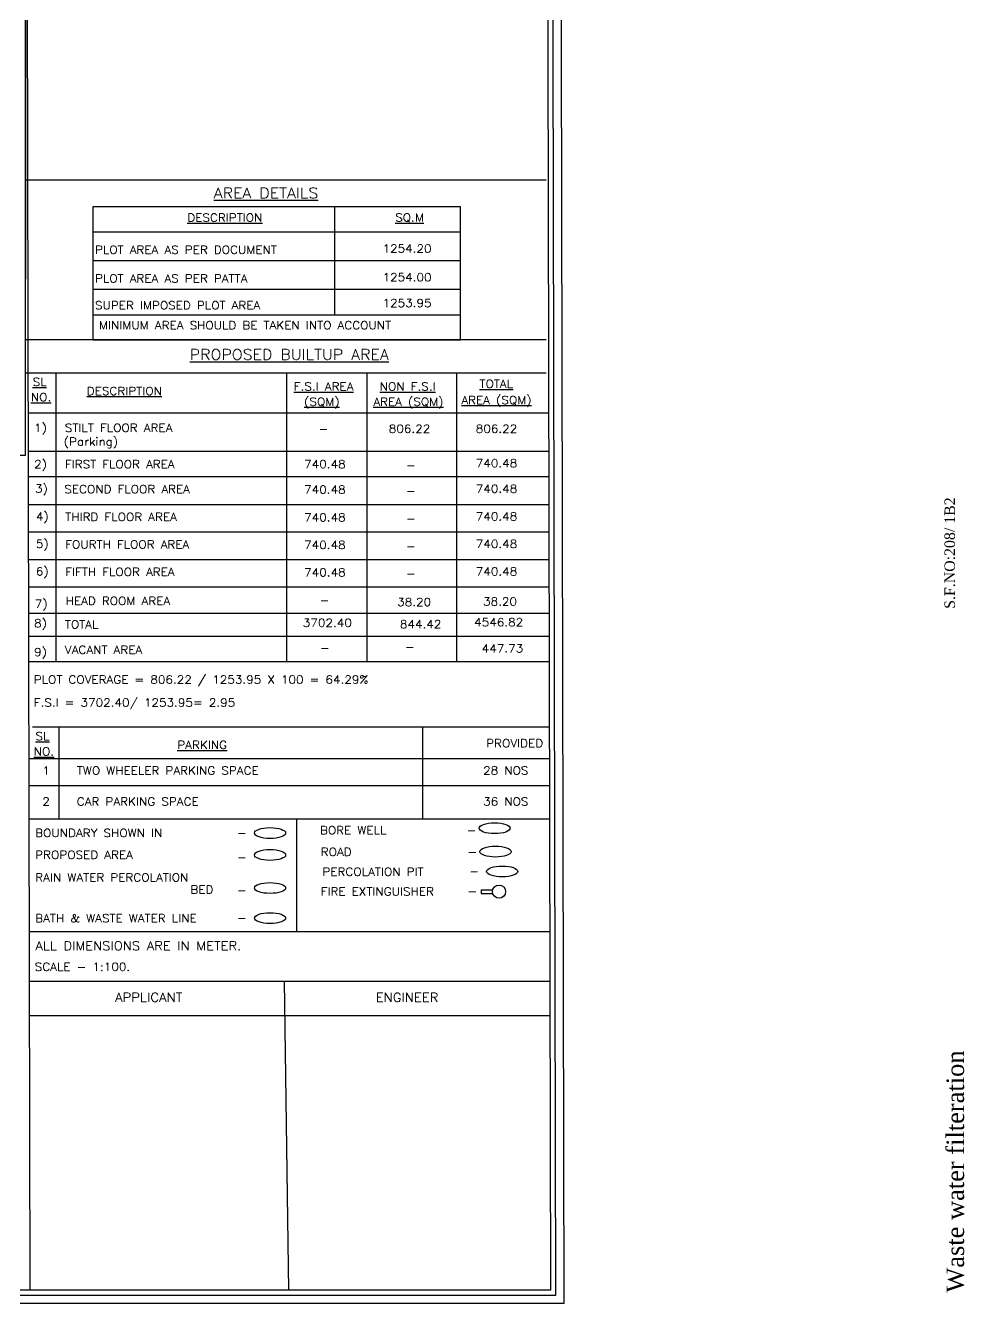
# Model space of a CAD drawing. Header units: metres. Extents: x 9178 to 9474, y -3543 to -3474.
# Drawn here: x 9413.23 to 9440.05, y -3540.22 to -3503.72 of the extents above; entities that cross this region are included whole.
import ezdxf
from ezdxf.enums import TextEntityAlignment as Align

# ---------------------------------------------------------------- set-up
doc = ezdxf.new("R2010")
doc.units = ezdxf.units.M
doc.header["$MEASUREMENT"] = 0
doc.styles.add('ROMAND', font='romand.shx', dxfattribs={"width": 0.75})
doc.styles.add('STYLE2', font='times.ttf')

# ---------------------------------------------------------------- blocks, each defined once
blk = doc.blocks.new('A$C224D656F')
at = {"color": 4}
for q in [(3.765, 0), (-21.095, -20.39)]:
    blk.add_line((3.765, -20.39), q, dxfattribs=at)
blk = doc.blocks.new('A$C5F95083C')
at = {"color": 4}
blk.add_blockref('A$C224D656F', (-3.765, 10.195), dxfattribs=at)
blk = doc.blocks.new('A$C1C103266')
at = {"color": 2, "lineweight": 15}
blk.add_blockref('A$C5F95083C', (18.722, 1.686), dxfattribs=at)

msp = doc.modelspace()

# ---------------------------------------------------------------- linework, layer by layer
at = {"color": 2}
for p, q in [((9413.23442, -3482.36687), (9413.23442, -3510.96502)), ((9424.57582, -3526.37753), (9424.57582, -3523.75221))]:
    msp.add_line(p, q, dxfattribs=at)
at = {"color": 4}
for p, q in [((9413.23442, -3482.36687), (9413.35875, -3539.8409)), ((9413.23442, -3508.11983), (9428.09711, -3508.11983)), ((9413.42855, -3523.75197), (9428.20575, -3523.75197)), ((9414.19103, -3526.36161), (9414.19103, -3523.75221)), ((9413.34704, -3524.65372), (9428.20575, -3524.65372)), ((9413.34704, -3525.42299), (9428.20575, -3525.42299)), ((9413.34704, -3526.37729), (9428.20972, -3526.37729)), ((9420.98432, -3529.59257), (9420.98432, -3526.37753)), ((9426.24511, -3528.40112), (9426.57582, -3528.40112)), ((9426.24511, -3528.40112), (9426.24511, -3528.50598)), ((9426.24511, -3528.50598), (9426.57363, -3528.50598)), ((9413.34704, -3529.59233), (9428.20972, -3529.59233))]:
    msp.add_line(p, q, dxfattribs=at)
at = {"color": 2, "lineweight": 25}
for p, q in [((9422.05201, -3508.88446), (9422.05201, -3511.97976)), ((9415.16119, -3509.61283), (9425.65198, -3509.61283)), ((9415.16119, -3509.61283), (9425.65198, -3509.61283)), ((9422.05201, -3509.70374), (9422.05201, -3511.24821)), ((9415.16119, -3510.42893), (9425.65198, -3510.42893)), ((9415.16119, -3511.24821), (9425.65198, -3511.24821)), ((9415.16119, -3511.97976), (9425.65198, -3511.97976)), ((9415.16119, -3512.69656), (9425.65198, -3512.69656)), ((9415.16119, -3512.69656), (9425.65198, -3512.69656)), ((9425.55133, -3513.63279), (9425.55133, -3513.63279)), ((9413.3081, -3514.78405), (9428.17078, -3514.78405)), ((9413.31045, -3515.87339), (9428.17314, -3515.87339)), ((9428.18616, -3521.89454), (9413.32348, -3521.89454)), ((9413.42855, -3523.75197), (9428.20575, -3523.75197))]:
    msp.add_line(p, q, dxfattribs=at)
at = {"color": 141, "lineweight": 25}
for p, q in [((9413.34704, -3526.37729), (9428.20972, -3526.37729)), ((9413.34704, -3526.37729), (9428.20972, -3526.37729)), ((9413.34704, -3531.01421), (9428.20972, -3531.01421)), ((9413.34704, -3531.99639), (9428.20972, -3531.99639))]:
    msp.add_line(p, q, dxfattribs=at)
at = {"color": 4, "lineweight": 25}
msp.add_line((9420.62302, -3531.01446), (9420.74735, -3539.8409), dxfattribs=at)
at = {"color": 4}
for points in [[(9351.71566, -3481.98687), (9428.47711, -3481.98687), (9428.60143, -3540.2209), (9351.83999, -3540.2209)], [(9351.94566, -3482.21687), (9428.24711, -3482.21687), (9428.37143, -3539.9909), (9352.06999, -3539.9909)], [(9352.09566, -3482.36687), (9428.09711, -3482.36687), (9428.22143, -3539.8409), (9352.21999, -3539.8409)]]:
    msp.add_lwpolyline(points, close=True, dxfattribs=at)
at = {"color": 2, "lineweight": 25}
for points in [[(9415.16119, -3512.69656), (9415.16119, -3508.88446)], [(9415.16119, -3508.88446), (9425.65198, -3508.88446)], [(9425.65198, -3512.69656), (9425.65198, -3508.88446)], [(9428.09711, -3512.69656), (9413.23442, -3512.69656)], [(9428.09711, -3512.69656), (9413.23442, -3512.69656)], [(9413.23442, -3513.63279), (9428.09711, -3513.63279)], [(9414.10951, -3520.50174), (9414.10951, -3513.63279)], [(9420.69076, -3520.50174), (9420.69076, -3513.63279)], [(9422.98639, -3520.50174), (9422.98639, -3513.63279)], [(9425.55133, -3520.50174), (9425.55133, -3513.63279)], [(9413.31045, -3515.87339), (9428.17314, -3515.87339)], [(9414.10951, -3521.89454), (9414.10951, -3515.90307)], [(9420.69076, -3521.89454), (9420.69076, -3515.90307)], [(9422.98639, -3521.89454), (9422.98639, -3515.90307)], [(9425.55133, -3521.89454), (9425.55133, -3515.90307)], [(9413.31203, -3516.60197), (9428.17471, -3516.60197)], [(9413.31203, -3516.60197), (9428.17471, -3516.60197)], [(9413.31374, -3517.39348), (9428.17642, -3517.39348)], [(9413.31374, -3517.39348), (9428.17642, -3517.39348)], [(9413.31374, -3517.39348), (9428.17642, -3517.39348)], [(9413.31374, -3517.39348), (9428.17642, -3517.39348)], [(9413.31544, -3518.17927), (9428.17812, -3518.17927)], [(9413.31714, -3518.96506), (9428.17982, -3518.96506)], [(9413.31884, -3519.75085), (9428.18152, -3519.75085)], [(9413.32047, -3520.50174), (9428.18315, -3520.50174)], [(9413.32188, -3521.15474), (9428.18456, -3521.15474)], [(9428.18616, -3521.89454), (9413.32348, -3521.89454)]]:
    msp.add_lwpolyline(points, dxfattribs=at)
at = {"color": 4}
msp.add_circle((9426.75574, -3528.45733), 0.18849, dxfattribs=at)
for centre in [(9420.21589, -3526.78369), (9426.63146, -3526.64514), (9420.21589, -3527.40809), (9426.65279, -3527.31356), (9426.8477, -3527.88119), (9420.21589, -3528.35364), (9420.21589, -3529.21388)]:
    msp.add_ellipse(centre, major_axis=(-0.44583, 0), ratio=0.3474453, dxfattribs=at)

# ---------------------------------------------------------------- block references
msp.add_blockref('A$C1C103266', (9394.51206, -3507.48805))

# ---------------------------------------------------------------- texts
at = {"color": 4, "lineweight": 25, "style": 'ROMAND', "width": 1.1}
for s, height, p in [('%%uAREA DETAILS', 0.3, (9418.60911, -3508.64747)), ('%%UDESCRIPTION', 0.2286, (9417.85253, -3509.31839)), ('%%USQ.M', 0.2286, (9423.79172, -3509.31233)), ('PLOT AREA AS PER DOCUMENT', 0.2286, (9415.21648, -3510.2343)), ('PLOT AREA AS PER PATTA', 0.2286, (9415.21648, -3511.05358)), ('SUPER IMPOSED PLOT AREA', 0.2286, (9415.21648, -3511.82231)), ('MINIMUM AREA SHOULD BE TAKEN INTO ACCOUNT', 0.2286, (9415.33184, -3512.39244)), ('%%UPROPOSED BUILTUP AREA', 0.3, (9417.92245, -3513.26383)), ('%%USL', 0.2286, (9413.43683, -3514.01084)), ('%%UF.S.I AREA', 0.2286, (9420.89439, -3514.13992)), ('%%UNON F.S.I', 0.2286, (9423.34793, -3514.13992)), ('%%UTOTAL', 0.2286, (9426.19795, -3514.06551)), ('%%UNO.', 0.2286, (9413.38555, -3514.4468)), ('%%UDESCRIPTION', 0.2286, (9414.9829, -3514.27022)), ('%%UAREA (SQM)', 0.2286, (9425.67882, -3514.52841)), ('%%U(SQM)', 0.2286, (9421.18824, -3514.57588)), ('%%UAREA (SQM)', 0.2286, (9423.1644, -3514.57588)), ('1)', 0.2286, (9413.47832, -3515.32272)), ('STILT FLOOR AREA', 0.2286, (9414.35673, -3515.32272)), ('(Parking)', 0.2286, (9414.32565, -3515.71665)), ('2)', 0.2286, (9413.47832, -3516.36162)), ('FIRST FLOOR AREA', 0.2286, (9414.35673, -3516.36162)), ('3)', 0.2286, (9413.50421, -3517.05935)), ('SECOND FLOOR AREA', 0.2286, (9414.34119, -3517.07468)), ('4)', 0.2286, (9413.52921, -3517.85087)), ('THIRD FLOOR AREA', 0.2286, (9414.36619, -3517.8662)), ('5)', 0.2286, (9413.52921, -3518.63665)), ('FOURTH FLOOR AREA', 0.2286, (9414.36619, -3518.65199)), ('6)', 0.2286, (9413.52921, -3519.42244)), ('FIFTH FLOOR AREA', 0.2286, (9414.36619, -3519.43778)), ('7)', 0.2286, (9413.49986, -3520.3485)), ('HEAD ROOM AREA', 0.2286, (9414.37827, -3520.26557)), ('8)', 0.2286, (9413.47832, -3520.90318)), ('TOTAL', 0.2286, (9414.35673, -3520.93812)), ('9)', 0.2286, (9413.47832, -3521.7259)), ('VACANT AREA', 0.2286, (9414.35673, -3521.66058)), ('PLOT COVERAGE = 806.22 / 1253.95 X 100 = 64.29%%%', 0.2286, (9413.46739, -3522.51391)), ('F.S.I = 3702.40/ 1253.95= 2.95', 0.2286, (9413.46739, -3523.17013)), ('%%USL', 0.2286, (9413.51835, -3524.13026)), ('%%UNO.', 0.2286, (9413.46707, -3524.56622)), ('%%UPARKING', 0.2286, (9417.56631, -3524.38026)), ('1    TWO WHEELER PARKING SPACE', 0.2286, (9413.71282, -3525.11227)), ('2    CAR PARKING SPACE', 0.2286, (9413.71282, -3525.99807)), ('ALL DIMENSIONS ARE IN METER.', 0.25, (9413.51386, -3530.12819)), ('SCALE - 1:100.', 0.2286, (9413.49631, -3530.71782)), ('APPLICANT', 0.25146, (9415.79056, -3531.60155)), ('ENGINEER', 0.25146, (9423.23476, -3531.60348))]:
    msp.add_text(s, height=height, dxfattribs=at).set_placement(p)
at = {"color": 6, "lineweight": 25, "style": 'ROMAND', "width": 1.1}
for s, p in [('1254.20', (9424.82922, -3510.20228)), ('1254.00', (9424.82922, -3511.02156))]:
    msp.add_text(s, height=0.2286, dxfattribs=at).set_placement(p, align=Align.RIGHT)
at = {"color": 4, "lineweight": 25, "style": 'ROMAND', "width": 1.1}
for s, p in [('1253.95', (9424.82922, -3511.75669)), ('-', (9421.88296, -3515.35619)), ('806.22', (9424.79233, -3515.34835)), ('806.22', (9427.27596, -3515.34835)), ('740.48', (9427.27596, -3516.33173)), ('740.48', (9422.37477, -3516.35933)), ('-', (9424.37786, -3516.39466)), ('740.48', (9427.27596, -3517.06031)), ('740.48', (9422.37477, -3517.08791)), ('-', (9424.37786, -3517.12324)), ('740.48', (9422.37477, -3517.87943)), ('-', (9424.37786, -3517.91476)), ('740.48', (9427.27596, -3517.85183)), ('740.48', (9422.37477, -3518.66522)), ('-', (9424.37786, -3518.70055)), ('740.48', (9427.27596, -3518.63762)), ('740.48', (9422.37477, -3519.451)), ('-', (9424.37786, -3519.48634)), ('740.48', (9427.27596, -3519.42341)), ('38.20', (9424.81591, -3520.29862)), ('38.20', (9427.26789, -3520.28329)), ('-', (9421.9126, -3520.24733)), ('3702.40', (9422.55246, -3520.89183)), ('844.42', (9425.10923, -3520.92937)), ('4546.82', (9427.44548, -3520.87696)), ('-', (9421.91844, -3521.6075)), ('-', (9424.34782, -3521.5825)), ('447.73', (9427.44548, -3521.62133)), ('PROVIDED', (9428.01553, -3524.33319)), ('28 NOS', (9427.59371, -3525.11085)), ('36 NOS', (9427.59371, -3525.99666))]:
    msp.add_text(s, height=0.2286, dxfattribs=at).set_placement(p, align=Align.RIGHT)
at = {"color": 4, "style": 'ROMAND', "width": 1.1}
for s, p in [('BOUNDARY SHOWN IN', (9413.5094, -3526.89514)), ('BORE WELL', (9421.64156, -3526.81787)), ('-', (9419.27203, -3526.89514)), ('-', (9425.8307, -3526.81787)), ('PROPOSED AREA', (9413.5094, -3527.51954)), ('ROAD', (9421.6629, -3527.43631)), ('-', (9425.85203, -3527.43631)), ('-', (9419.27203, -3527.58769)), ('PERCOLATION PIT', (9421.71135, -3528.00239)), ('RAIN WATER PERCOLATION', (9413.5094, -3528.16567)), ('-', (9425.90384, -3527.99264)), (' BED', (9417.77028, -3528.51238)), ('-', (9419.27203, -3528.53325)), ('FIRE EXTINGUISHER', (9421.6629, -3528.56745)), ('-', (9425.85203, -3528.55636)), ('BATH & WASTE WATER LINE', (9413.5094, -3529.33255)), ('-', (9419.27203, -3529.32534))]:
    msp.add_text(s, height=0.2286, dxfattribs=at).set_placement(p)
at = {"color": 3, "lineweight": 25, "ltscale": 2, "style": 'STYLE2'}
msp.add_text('Waste water filteration', height=0.5, rotation=90, dxfattribs=at).set_placement((9440.03389, -3539.91326))
at = {"color": 3, "insert": (9439.6293, -3518.78644), "char_height": 0.3, "attachment_point": 5, "rotation": 90, "style": 'STYLE2'}
msp.add_mtext('\\A1;S.F.NO:208/ 1B2', dxfattribs=at)

doc.saveas('drawing.dxf')
